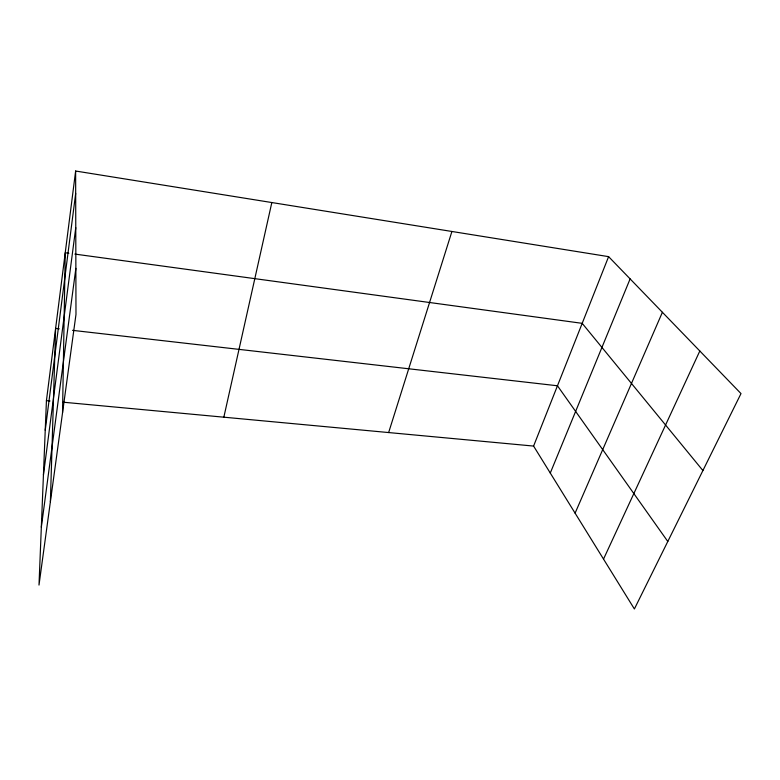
<?xml version="1.0" encoding="UTF-8"?>
<svg xmlns="http://www.w3.org/2000/svg" width="780" height="780" viewBox="0 0 780 780"><rect width="100%" height="100%" fill="white"/><g stroke="black" fill="none" stroke-linecap="round" stroke-linejoin="round"><path stroke-width="1.17" d="M62.536 412.805L65.237 252.769L68.845 253.256M50.378 501.823L55.614 328.399L59.241 328.819M75.631 171.025L46.429 400.647L39 585.078L75.982 314.408L75.631 171.025L608.605 256.649L741 393.588L634.384 608.975L533.588 446.072L63.199 402.207M45.23 430.277L75.68 193.43M43.436 474.971L75.767 227.682M41.33 527.173L75.865 268.369M223.841 417.193L271.83 202.547M388.645 432.559L451.912 231.475M533.588 446.072L608.605 256.649M550.28 473.05L630.113 278.889M575.094 513.152L662.395 312.283M603.525 559.094L699.816 350.99M46.429 400.647L50.017 400.978M72.52 330.34L557.466 385.778L667.797 541.486M74.861 254.085L582.192 323.339L702.907 470.555"/></g></svg>
